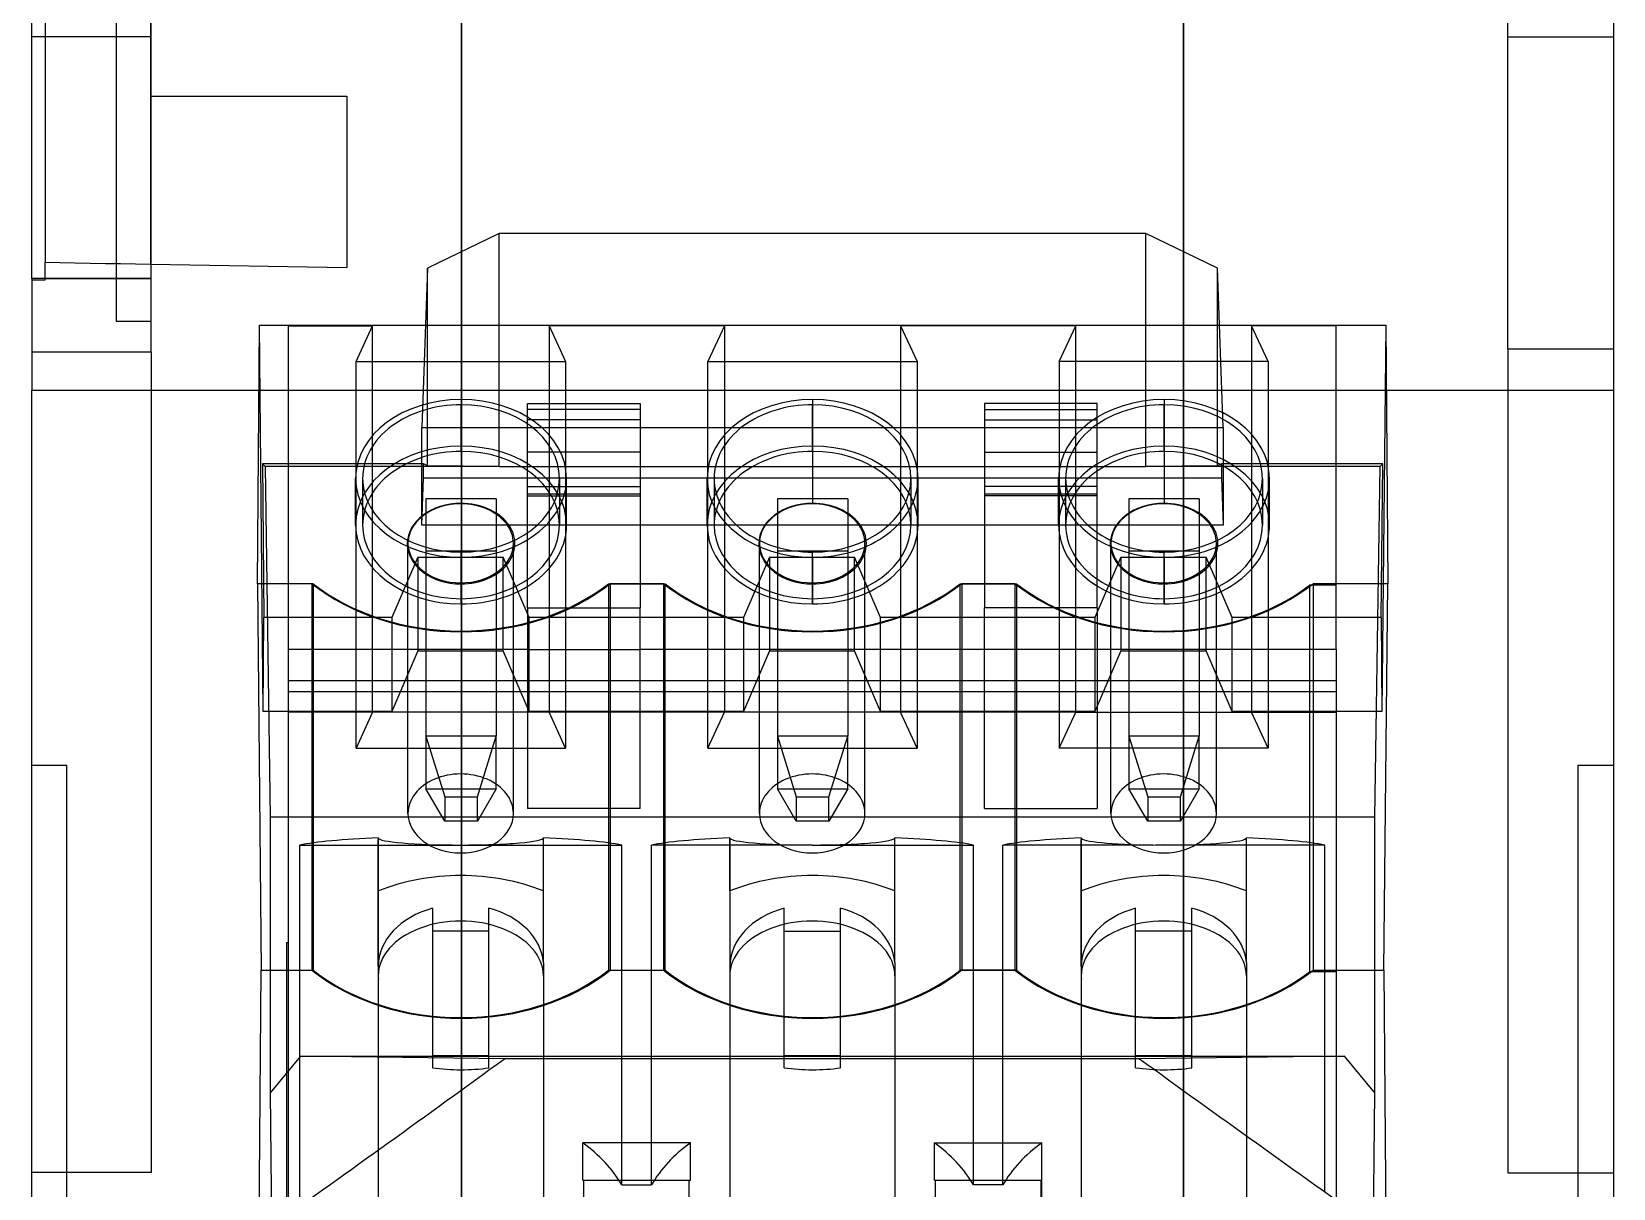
# Model space of a CAD drawing. Header units: millimetres. Extents: x -11 to 5160, y -11 to 2043.
# Drawn here: x 4060.479 to 4064.29, y 1265.555 to 1268.343 of the extents above; entities that cross this region are included whole.
import ezdxf

# ---------------------------------------------------------------- set-up
doc = ezdxf.new("R2010")
doc.units = ezdxf.units.MM
doc.layers.add('MAIN-1', color=7, linetype='Continuous')
doc.layers.add('MAIN-2', color=7, linetype='Continuous')

# ---------------------------------------------------------------- blocks, each defined once
blk = doc.blocks.new('FL1005N 5 PORT SWITCH')
at = {"layer": 'MAIN-1'}
for p, q in [((-0.001, -34.432), (-0.001, 58.894)), ((0.191, -24.013), (0.191, -37.639)), ((22.499, -31.266), (22.499, -39.456)), ((1.691, -32.722), (1.691, -35.275)), ((0.191, -34.432), (-0.001, -34.432)), ((-0.001, -37.871), (-0.001, -34.432)), ((1.691, -35.275), (1.691, -37.666)), ((1.691, -35.275), (4.481, -35.275)), ((4.481, -35.275), (4.481, -37.714)), ((0.191, -37.639), (0.405, -37.643)), ((0.191, -37.888), (0.191, -37.639)), ((0.405, -37.643), (0.619, -37.647)), ((0.619, -37.647), (0.833, -37.651)), ((0.833, -37.651), (1.048, -37.654)), ((1.048, -37.654), (1.262, -37.658)), ((1.262, -37.658), (1.476, -37.662)), ((1.476, -37.662), (1.691, -37.666)), ((1.691, -37.666), (4.481, -37.714)), ((-0.001, -37.871), (-0.001, -37.888)), ((0.191, -37.871), (-0.001, -37.871)), ((-0.001, -37.888), (0.026, -37.888)), ((-0.001, -37.888), (-0.001, -39.456)), ((0.026, -37.888), (0.054, -37.888)), ((0.054, -37.888), (0.081, -37.888)), ((0.081, -37.888), (0.108, -37.888)), ((0.108, -37.888), (0.136, -37.888)), ((0.136, -37.888), (0.163, -37.888)), ((0.163, -37.888), (0.191, -37.888)), ((-0.001, -39.456), (3.213, -39.456)), ((-0.001, -52.637), (-0.001, -39.456)), ((3.213, -39.456), (6.427, -39.456)), ((6.427, -39.456), (9.642, -39.456)), ((9.642, -39.456), (12.856, -39.456)), ((12.856, -39.456), (16.07, -39.456)), ((16.07, -39.456), (19.285, -39.456)), ((19.285, -39.456), (22.499, -39.456)), ((22.499, -39.456), (22.499, -52.637)), ((8.016, -48.971), (6.725, -48.971)), ((9.306, -48.971), (8.016, -48.971)), ((8.395, -50.169), (8.395, -48.971)), ((8.814, -50.169), (8.814, -48.971)), ((10.596, -48.971), (9.306, -48.971)), ((11.886, -48.971), (10.596, -48.971)), ((13.176, -48.971), (11.886, -48.971)), ((14.466, -48.971), (13.176, -48.971)), ((13.397, -50.169), (13.397, -48.971)), ((13.812, -50.169), (13.812, -48.971)), ((15.756, -48.971), (14.466, -48.971)), ((9.37, -50.169), (7.838, -50.169)), ((7.838, -50.699), (7.838, -50.169)), ((9.37, -50.699), (9.37, -50.169)), ((12.84, -50.169), (14.368, -50.169)), ((12.84, -50.699), (12.84, -50.169)), ((14.368, -51.235), (14.368, -50.169)), ((7.838, -50.699), (9.37, -50.699)), ((7.853, -51.235), (7.853, -50.71)), ((9.353, -51.235), (9.353, -50.711)), ((12.84, -50.699), (14.353, -50.699)), ((12.855, -51.235), (12.855, -50.71)), ((14.353, -50.699), (14.353, -51.235))]:
    blk.add_line(p, q, dxfattribs=at)
for centre, major_axis, ratio, start_param, end_param in [((-2.695, 13.646), (109.472, 96.031), 0.376442, -1.83675, -1.807944), ((25.222, 13.646), (110.077, -95.945), 0.3762, -1.335743, -1.306937), ((6.103, -52.047), (2.5, 0), 0.748956, 0.795399, 0.803802), ((11.105, -52.047), (-2.5, 0), 0.748956, -0.803802, -0.79419), ((11.105, -52.047), (-2.5, 0), 0.748956, -2.346194, -2.33779)]:
    blk.add_ellipse(centre, major_axis=major_axis, ratio=ratio, start_param=start_param, end_param=end_param, dxfattribs=at)
at = {"layer": 'MAIN-2'}
for p, q in [((1.199, -3.722), (1.199, -38.478)), ((1.699, -37.872), (1.699, -10.177)), ((6.112, -56.796), (6.112, -15.905)), ((6.113, -15.924), (6.113, -56.796)), ((16.385, -15.905), (16.385, -56.796)), ((16.385, -56.796), (16.385, -15.924)), ((20.999, -35.367), (20.999, -33.617)), ((1.699, -34.432), (0.191, -34.432)), ((20.999, -34.432), (22.499, -34.432)), ((1.691, -35.275), (1.691, -35.275)), ((4.481, -35.275), (4.481, -35.275)), ((20.999, -37.118), (20.999, -35.367)), ((20.999, -38.868), (20.999, -37.118)), ((6.648, -37.231), (5.63, -37.722)), ((6.648, -40.545), (6.648, -37.231)), ((15.85, -37.231), (6.648, -37.231)), ((15.85, -40.545), (15.85, -37.231)), ((16.868, -37.722), (15.85, -37.231)), ((0.191, -37.639), (0.191, -37.639)), ((4.481, -37.714), (4.481, -37.714)), ((5.63, -37.722), (5.55, -39.989)), ((5.63, -40.536), (5.63, -37.722)), ((16.868, -40.536), (16.868, -37.722)), ((16.948, -39.989), (16.868, -37.722)), ((1.699, -37.871), (0.191, -37.871)), ((1.699, -37.872), (0.191, -37.872)), ((1.699, -38.917), (1.699, -37.871)), ((1.199, -38.478), (1.699, -38.478)), ((1.199, -38.478), (1.199, -38.478)), ((1.699, -38.478), (1.699, -38.478)), ((3.209, -42.212), (3.238, -38.531)), ((3.292, -44.031), (3.238, -38.531)), ((3.238, -38.531), (19.26, -38.531)), ((3.653, -38.542), (4.848, -38.542)), ((3.653, -43.148), (3.653, -38.542)), ((4.613, -39.052), (4.848, -38.542)), ((4.848, -44.042), (4.848, -38.542)), ((9.852, -38.542), (7.358, -38.542)), ((7.358, -38.542), (7.358, -44.042)), ((7.358, -38.542), (7.593, -39.052)), ((9.852, -38.542), (9.617, -39.052)), ((9.852, -38.542), (9.852, -44.042)), ((12.358, -38.542), (12.593, -39.052)), ((12.358, -38.542), (12.358, -44.042)), ((14.852, -38.542), (12.358, -38.542)), ((14.617, -39.052), (14.852, -38.542)), ((14.852, -44.042), (14.852, -38.542)), ((18.553, -38.542), (17.352, -38.542)), ((17.352, -38.542), (17.352, -44.042)), ((17.587, -39.052), (17.352, -38.542)), ((18.553, -43.148), (18.553, -38.542)), ((19.26, -38.531), (19.206, -44.031)), ((19.26, -38.531), (19.289, -42.212)), ((1.699, -38.917), (-0.001, -38.917)), ((1.699, -38.917), (1.699, -50.59)), ((20.999, -38.868), (22.499, -38.868)), ((20.999, -38.868), (20.999, -50.595)), ((4.613, -39.052), (7.593, -39.052)), ((4.613, -44.551), (4.613, -39.052)), ((7.593, -39.052), (7.593, -44.551)), ((9.617, -39.052), (12.593, -39.052)), ((9.617, -44.551), (9.617, -39.052)), ((12.593, -39.052), (12.593, -44.551)), ((17.587, -39.052), (14.617, -39.052)), ((14.617, -39.052), (14.617, -44.551)), ((17.587, -39.052), (17.587, -44.551)), ((6.107, -39.591), (6.107, -40.253)), ((11.107, -39.591), (11.107, -40.253)), ((16.107, -39.591), (16.107, -40.253)), ((6.107, -40.328), (6.107, -39.666)), ((7.053, -39.646), (8.653, -39.646)), ((7.053, -40.341), (7.053, -39.646)), ((8.653, -39.732), (7.053, -39.732)), ((8.653, -39.646), (8.653, -40.341)), ((11.107, -40.328), (11.107, -39.666)), ((15.153, -39.646), (13.553, -39.646)), ((13.553, -39.646), (13.553, -40.341)), ((13.553, -39.732), (15.153, -39.732)), ((15.153, -40.341), (15.153, -39.646)), ((16.107, -40.328), (16.107, -39.666)), ((5.55, -39.989), (16.948, -39.989)), ((5.55, -41.38), (5.55, -39.989)), ((8.653, -39.881), (7.053, -39.881)), ((13.553, -39.881), (15.153, -39.881)), ((16.948, -39.989), (16.948, -41.38)), ((6.107, -40.253), (6.107, -40.402)), ((11.107, -40.253), (11.107, -40.402)), ((16.107, -40.253), (16.107, -40.402)), ((6.107, -40.402), (6.107, -40.538)), ((8.653, -40.341), (7.053, -40.341)), ((7.053, -42.555), (7.053, -40.341)), ((8.653, -40.341), (8.653, -42.555)), ((11.107, -40.402), (11.107, -40.538)), ((13.553, -40.341), (15.153, -40.341)), ((13.553, -40.341), (13.553, -42.555)), ((15.153, -42.555), (15.153, -40.341)), ((16.107, -40.402), (16.107, -40.538)), ((3.281, -40.508), (3.302, -42.694)), ((3.281, -40.508), (3.318, -40.545)), ((5.574, -40.508), (3.281, -40.508)), ((3.318, -40.545), (3.393, -45.536)), ((6.648, -40.545), (3.318, -40.545)), ((4.607, -41.377), (4.607, -40.714)), ((4.707, -40.714), (4.707, -41.377)), ((5.55, -41.38), (5.574, -40.706)), ((5.574, -40.706), (5.574, -40.508)), ((5.63, -40.536), (5.574, -40.508)), ((5.574, -40.706), (16.924, -40.706)), ((6.648, -40.545), (5.63, -40.536)), ((6.107, -40.538), (6.107, -40.661)), ((6.107, -40.661), (6.107, -40.815)), ((6.648, -40.545), (15.85, -40.545)), ((7.507, -40.714), (7.507, -41.377)), ((7.607, -41.377), (7.607, -40.714)), ((9.607, -41.377), (9.607, -40.714)), ((9.707, -40.714), (9.707, -41.377)), ((11.107, -40.538), (11.107, -40.661)), ((11.107, -40.661), (11.107, -40.815)), ((12.507, -40.714), (12.507, -41.377)), ((12.607, -41.377), (12.607, -40.714)), ((14.607, -41.377), (14.607, -40.714)), ((14.707, -40.714), (14.707, -41.377)), ((16.868, -40.536), (15.85, -40.545)), ((19.18, -40.545), (15.85, -40.545)), ((16.107, -40.538), (16.107, -40.661)), ((16.107, -40.661), (16.107, -40.815)), ((16.924, -40.508), (16.868, -40.536)), ((19.217, -40.508), (16.924, -40.508)), ((16.924, -40.508), (16.924, -40.706)), ((16.924, -40.706), (16.948, -41.38)), ((17.507, -40.714), (17.507, -41.377)), ((17.607, -41.377), (17.607, -40.714)), ((19.105, -45.536), (19.18, -40.545)), ((19.18, -40.545), (19.217, -40.508)), ((19.196, -42.694), (19.217, -40.508)), ((6.107, -40.815), (6.107, -40.951)), ((7.053, -40.828), (8.653, -40.828)), ((7.053, -40.933), (8.653, -40.933)), ((11.107, -40.815), (11.107, -40.951)), ((15.153, -40.828), (13.553, -40.828)), ((13.553, -40.933), (15.153, -40.933)), ((16.107, -40.815), (16.107, -40.951)), ((6.607, -41.002), (5.607, -41.002)), ((5.607, -41.002), (5.607, -44.382)), ((6.107, -40.951), (6.107, -41.069)), ((6.607, -41.002), (6.607, -44.382)), ((7.053, -40.964), (8.653, -40.964)), ((11.607, -41.002), (10.607, -41.002)), ((10.607, -41.002), (10.607, -44.382)), ((11.107, -40.951), (11.107, -41.069)), ((11.607, -41.002), (11.607, -44.382)), ((15.153, -40.964), (13.553, -40.964)), ((16.607, -41.002), (15.607, -41.002)), ((15.607, -41.002), (15.607, -44.382)), ((16.107, -40.951), (16.107, -41.069)), ((16.607, -41.002), (16.607, -44.382)), ((16.948, -41.38), (5.55, -41.38)), ((5.494, -41.833), (5.124, -42.694)), ((5.352, -45.481), (5.352, -41.638)), ((5.494, -41.833), (6.704, -41.833)), ((5.494, -41.833), (5.494, -43.169)), ((6.607, -41.751), (5.607, -41.751)), ((6.107, -42.425), (6.107, -41.763)), ((6.107, -41.838), (6.107, -42.5)), ((7.074, -42.694), (6.704, -41.833)), ((6.704, -43.169), (6.704, -41.833)), ((6.852, -45.481), (6.852, -41.638)), ((10.494, -41.833), (10.124, -42.694)), ((10.352, -45.481), (10.352, -41.638)), ((10.494, -41.833), (11.704, -41.833)), ((10.494, -41.833), (10.494, -43.169)), ((11.607, -41.751), (10.607, -41.751)), ((11.107, -42.425), (11.107, -41.763)), ((11.107, -41.838), (11.107, -42.5)), ((12.074, -42.694), (11.704, -41.833)), ((11.704, -43.169), (11.704, -41.833)), ((11.852, -45.481), (11.852, -41.638)), ((15.494, -41.833), (15.124, -42.694)), ((15.352, -45.481), (15.352, -41.638)), ((15.494, -41.833), (15.494, -43.169)), ((15.494, -41.833), (16.704, -41.833)), ((16.607, -41.751), (15.607, -41.751)), ((16.107, -42.425), (16.107, -41.763)), ((16.107, -41.838), (16.107, -42.5)), ((17.074, -42.694), (16.704, -41.833)), ((16.704, -43.169), (16.704, -41.833)), ((16.852, -45.481), (16.852, -41.638)), ((3.209, -42.212), (3.263, -47.712)), ((3.986, -42.212), (3.209, -42.212)), ((4.003, -42.212), (3.653, -42.212)), ((3.986, -42.212), (3.986, -47.712)), ((4.003, -42.212), (4.003, -47.712)), ((6.107, -42.256), (6.107, -42.215)), ((6.107, -42.303), (6.107, -42.256)), ((8.203, -42.212), (8.203, -47.712)), ((8.203, -42.212), (9.009, -42.212)), ((8.986, -42.212), (8.228, -42.212)), ((8.228, -42.212), (8.228, -47.712)), ((8.986, -42.212), (8.986, -47.712)), ((9.009, -47.712), (9.009, -42.212)), ((11.107, -42.256), (11.107, -42.215)), ((11.107, -42.303), (11.107, -42.256)), ((13.206, -47.712), (13.206, -42.212)), ((13.206, -42.212), (14.007, -42.212)), ((13.986, -42.212), (13.228, -42.212)), ((13.228, -42.212), (13.228, -47.712)), ((13.986, -42.212), (13.986, -47.712)), ((14.007, -42.212), (14.007, -47.712)), ((16.107, -42.256), (16.107, -42.215)), ((16.107, -42.303), (16.107, -42.256)), ((18.178, -42.235), (18.178, -47.734)), ((18.553, -42.235), (18.178, -42.235)), ((19.289, -42.212), (18.228, -42.212)), ((18.228, -42.212), (18.228, -47.712)), ((19.234, -47.712), (19.289, -42.212)), ((6.107, -42.357), (6.107, -42.303)), ((6.107, -42.401), (6.107, -42.357)), ((6.107, -42.448), (6.107, -42.401)), ((6.107, -42.5), (6.107, -42.448)), ((11.107, -42.357), (11.107, -42.303)), ((11.107, -42.401), (11.107, -42.357)), ((11.107, -42.448), (11.107, -42.401)), ((11.107, -42.5), (11.107, -42.448)), ((16.107, -42.357), (16.107, -42.303)), ((16.107, -42.401), (16.107, -42.357)), ((16.107, -42.448), (16.107, -42.401)), ((16.107, -42.5), (16.107, -42.448)), ((3.292, -44.031), (3.302, -42.694)), ((5.124, -42.694), (3.302, -42.694)), ((5.124, -42.694), (5.124, -44.031)), ((7.053, -42.555), (7.053, -45.409)), ((7.053, -42.555), (8.653, -42.555)), ((10.124, -42.694), (7.074, -42.694)), ((7.074, -44.031), (7.074, -42.694)), ((8.653, -45.409), (8.653, -42.555)), ((10.124, -42.694), (10.124, -44.031)), ((15.124, -42.694), (12.074, -42.694)), ((12.074, -44.031), (12.074, -42.694)), ((15.153, -42.555), (13.553, -42.555)), ((13.553, -45.409), (13.553, -42.555)), ((15.124, -42.694), (15.124, -44.031)), ((15.153, -42.555), (15.153, -45.409)), ((19.196, -42.694), (17.074, -42.694)), ((17.074, -44.031), (17.074, -42.694)), ((19.196, -42.694), (19.206, -44.031)), ((7.053, -43.148), (3.653, -43.148)), ((3.653, -51.184), (3.653, -43.148)), ((5.494, -43.169), (5.124, -44.031)), ((5.494, -43.169), (6.704, -43.169)), ((7.074, -44.031), (6.704, -43.169)), ((7.053, -43.148), (8.653, -43.148)), ((13.553, -43.148), (8.653, -43.148)), ((10.494, -43.169), (10.124, -44.031)), ((10.494, -43.169), (11.704, -43.169)), ((12.074, -44.031), (11.704, -43.169)), ((15.153, -43.148), (13.553, -43.148)), ((15.494, -43.169), (15.124, -44.031)), ((18.553, -43.148), (15.153, -43.148)), ((15.494, -43.169), (16.704, -43.169)), ((17.074, -44.031), (16.704, -43.169)), ((18.553, -43.148), (18.553, -50.978)), ((18.553, -43.594), (3.653, -43.594)), ((3.653, -43.747), (18.553, -43.747)), ((5.124, -44.031), (3.292, -44.031)), ((4.848, -44.042), (3.653, -44.042)), ((4.848, -44.042), (4.613, -44.551)), ((7.358, -44.042), (4.848, -44.042)), ((10.124, -44.031), (7.074, -44.031)), ((9.852, -44.042), (7.358, -44.042)), ((7.593, -44.551), (7.358, -44.042)), ((9.617, -44.551), (9.852, -44.042)), ((12.358, -44.042), (9.852, -44.042)), ((15.124, -44.031), (12.074, -44.031)), ((12.593, -44.551), (12.358, -44.042)), ((14.852, -44.042), (12.358, -44.042)), ((14.617, -44.551), (14.852, -44.042)), ((14.852, -44.042), (17.352, -44.042)), ((19.206, -44.031), (17.074, -44.031)), ((17.587, -44.551), (17.352, -44.042)), ((17.352, -44.042), (18.553, -44.042)), ((5.607, -44.382), (5.607, -45.131)), ((5.607, -44.382), (5.875, -45.245)), ((6.607, -44.382), (5.607, -44.382)), ((6.339, -45.245), (6.607, -44.382)), ((6.607, -45.131), (6.607, -44.382)), ((10.607, -44.382), (10.875, -45.245)), ((10.607, -44.382), (10.607, -45.131)), ((11.607, -44.382), (10.607, -44.382)), ((11.339, -45.245), (11.607, -44.382)), ((11.607, -45.131), (11.607, -44.382)), ((16.607, -44.382), (15.607, -44.382)), ((15.607, -44.382), (15.607, -45.131)), ((15.607, -44.382), (15.875, -45.245)), ((16.339, -45.245), (16.607, -44.382)), ((16.607, -45.131), (16.607, -44.382)), ((4.613, -44.551), (7.593, -44.551)), ((9.617, -44.551), (12.593, -44.551)), ((17.587, -44.551), (14.617, -44.551)), ((-0.001, -44.796), (0.07, -44.796)), ((-0.001, -44.796), (-0.001, -44.796)), ((-0.001, -44.796), (-0.001, -44.796)), ((-0.001, -44.796), (-0.001, -44.796)), ((-0.001, -44.796), (-0.001, -44.796)), ((-0.001, -44.796), (-0.001, -44.796)), ((-0.001, -44.796), (-0.001, -44.796)), ((-0.001, -44.796), (-0.001, -44.796)), ((-0.001, -44.796), (-0.001, -44.796)), ((-0.001, -44.796), (-0.001, -44.796)), ((0.07, -44.796), (0.142, -44.796)), ((0.142, -44.796), (0.213, -44.796)), ((0.213, -44.796), (0.285, -44.796)), ((0.285, -44.796), (0.356, -44.796)), ((0.356, -44.796), (0.427, -44.796)), ((0.427, -44.796), (0.499, -44.796)), ((0.499, -54.796), (0.499, -44.796)), ((0.499, -44.796), (0.499, -44.796)), ((0.499, -54.796), (0.499, -44.796)), ((0.499, -44.796), (0.499, -44.796)), ((0.499, -44.796), (0.499, -44.796)), ((0.499, -44.796), (0.499, -44.796)), ((0.499, -44.796), (0.499, -44.796)), ((0.499, -44.796), (0.499, -44.796)), ((0.499, -44.796), (0.499, -44.796)), ((0.499, -44.796), (0.499, -44.796)), ((0.499, -54.796), (0.499, -44.796)), ((0.499, -44.796), (0.499, -44.796)), ((21.999, -44.796), (21.999, -44.796)), ((21.999, -44.796), (21.999, -44.796)), ((21.999, -44.796), (21.999, -44.796)), ((21.999, -54.796), (21.999, -44.796)), ((21.999, -44.796), (21.999, -44.796)), ((21.999, -44.796), (21.999, -44.796)), ((21.999, -54.796), (21.999, -44.796)), ((21.999, -44.796), (22.07, -44.796)), ((21.999, -44.796), (21.999, -44.796)), ((21.999, -54.796), (21.999, -44.796)), ((21.999, -44.796), (21.999, -44.796)), ((21.999, -44.796), (21.999, -44.796)), ((21.999, -44.796), (21.999, -44.796)), ((22.07, -44.796), (22.142, -44.796)), ((22.142, -44.796), (22.213, -44.796)), ((22.213, -44.796), (22.285, -44.796)), ((22.285, -44.796), (22.356, -44.796)), ((22.356, -44.796), (22.427, -44.796)), ((22.427, -44.796), (22.499, -44.796)), ((22.499, -44.796), (22.499, -44.796)), ((22.499, -44.796), (22.499, -44.796)), ((22.499, -44.796), (22.499, -44.796)), ((22.499, -44.796), (22.499, -44.796)), ((22.499, -44.796), (22.499, -44.796)), ((22.499, -44.796), (22.499, -44.796)), ((22.499, -44.796), (22.499, -44.796)), ((22.499, -44.796), (22.499, -44.796)), ((22.499, -44.796), (22.499, -44.796)), ((5.607, -45.131), (6.607, -45.131)), ((5.875, -45.593), (5.607, -45.131)), ((6.607, -45.131), (6.339, -45.593)), ((10.607, -45.131), (11.607, -45.131)), ((10.875, -45.593), (10.607, -45.131)), ((11.607, -45.131), (11.339, -45.593)), ((15.607, -45.131), (16.607, -45.131)), ((15.875, -45.593), (15.607, -45.131)), ((16.607, -45.131), (16.339, -45.593)), ((5.875, -45.245), (6.339, -45.245)), ((5.875, -45.245), (5.875, -45.593)), ((6.339, -45.593), (6.339, -45.245)), ((8.653, -45.409), (7.053, -45.409)), ((10.875, -45.245), (11.339, -45.245)), ((10.875, -45.245), (10.875, -45.593)), ((11.339, -45.593), (11.339, -45.245)), ((13.553, -45.409), (15.153, -45.409)), ((15.875, -45.245), (16.339, -45.245)), ((15.875, -45.245), (15.875, -45.593)), ((16.339, -45.593), (16.339, -45.245)), ((19.105, -45.536), (3.393, -45.536)), ((3.393, -45.536), (3.393, -49.455)), ((6.339, -45.593), (5.875, -45.593)), ((11.339, -45.593), (10.875, -45.593)), ((16.339, -45.593), (15.875, -45.593)), ((19.105, -49.455), (19.105, -45.536)), ((4.928, -45.829), (4.928, -47.792)), ((4.929, -45.826), (4.929, -45.83)), ((4.929, -45.83), (4.929, -45.834)), ((4.929, -45.834), (4.929, -45.837)), ((4.929, -45.837), (4.929, -45.841)), ((4.929, -45.841), (4.93, -45.845)), ((4.93, -45.845), (4.93, -45.848)), ((4.93, -45.848), (4.93, -45.852)), ((4.93, -46.583), (4.93, -45.852)), ((7.278, -46.584), (7.278, -45.827)), ((9.928, -45.829), (9.928, -47.792)), ((9.929, -45.83), (9.929, -45.827)), ((9.929, -45.834), (9.929, -45.83)), ((9.929, -45.838), (9.929, -45.834)), ((9.929, -45.842), (9.929, -45.838)), ((9.93, -45.845), (9.929, -45.842)), ((9.93, -45.849), (9.93, -45.845)), ((9.93, -45.853), (9.93, -45.849)), ((9.93, -46.584), (9.93, -45.853)), ((12.278, -46.583), (12.278, -45.826)), ((14.928, -45.829), (14.928, -47.792)), ((14.929, -45.826), (14.929, -45.83)), ((14.929, -45.83), (14.929, -45.834)), ((14.929, -45.834), (14.929, -45.837)), ((14.929, -45.837), (14.929, -45.841)), ((14.929, -45.841), (14.93, -45.845)), ((14.93, -45.845), (14.93, -45.848)), ((14.93, -45.848), (14.93, -45.852)), ((14.93, -46.583), (14.93, -45.852)), ((17.278, -46.584), (17.278, -45.827)), ((3.812, -51.07), (3.812, -45.931)), ((3.812, -45.931), (6.103, -45.931)), ((6.103, -45.931), (8.395, -45.931)), ((8.395, -48.971), (8.395, -45.931)), ((8.814, -48.971), (8.814, -45.931)), ((11.103, -45.931), (8.814, -45.931)), ((11.103, -45.931), (13.397, -45.931)), ((13.397, -48.971), (13.397, -45.931)), ((13.812, -48.971), (13.812, -45.931)), ((15.948, -45.931), (13.812, -45.931)), ((15.948, -45.93), (15.948, -45.937)), ((18.395, -45.931), (16.103, -45.931)), ((18.395, -50.865), (18.395, -45.931)), ((4.93, -47.656), (4.93, -46.583)), ((7.278, -47.603), (7.278, -46.584)), ((9.93, -46.584), (9.93, -47.656)), ((12.278, -47.603), (12.278, -46.583)), ((14.93, -47.656), (14.93, -46.583)), ((17.278, -47.603), (17.278, -46.584)), ((5.703, -49.1), (5.703, -46.829)), ((6.503, -49.101), (6.503, -46.828)), ((10.703, -49.1), (10.703, -46.829)), ((11.503, -49.101), (11.503, -46.828)), ((15.703, -49.1), (15.703, -46.829)), ((16.503, -49.101), (16.503, -46.828)), ((6.503, -47.154), (5.703, -47.154)), ((10.703, -47.154), (11.503, -47.154)), ((16.503, -47.154), (15.703, -47.154)), ((3.623, -47.316), (3.623, -51.205)), ((3.623, -47.316), (3.653, -47.316)), ((4.93, -47.656), (4.93, -53.057)), ((7.278, -47.603), (7.278, -53.003)), ((9.93, -47.656), (9.93, -53.057)), ((12.278, -47.603), (12.278, -53.003)), ((14.93, -47.656), (14.93, -53.057)), ((17.278, -47.603), (17.278, -53.003)), ((3.223, -52.911), (3.263, -47.712)), ((3.263, -47.712), (3.986, -47.712)), ((3.653, -47.712), (4.003, -47.712)), ((8.203, -47.712), (9.009, -47.712)), ((8.228, -47.712), (8.986, -47.712)), ((14.007, -47.712), (13.206, -47.712)), ((13.228, -47.712), (13.986, -47.712)), ((18.553, -47.734), (18.178, -47.734)), ((18.228, -47.712), (19.234, -47.712)), ((19.234, -47.712), (19.274, -52.911)), ((3.821, -48.936), (3.393, -49.455)), ((6.725, -48.971), (3.821, -48.936)), ((3.821, -48.936), (18.674, -48.936)), ((6.503, -48.928), (5.703, -48.928)), ((11.503, -48.928), (10.703, -48.928)), ((16.503, -48.928), (15.703, -48.928)), ((18.674, -48.936), (15.756, -48.971)), ((19.105, -49.455), (18.674, -48.936)), ((3.393, -49.455), (3.412, -51.355)), ((19.086, -51.355), (19.105, -49.455)), ((8.395, -50.768), (8.395, -50.169)), ((8.814, -50.768), (8.814, -50.169)), ((13.397, -50.768), (13.397, -50.169)), ((13.812, -50.768), (13.812, -50.169)), ((-0.001, -50.59), (-0.001, -50.59)), ((1.699, -50.59), (-0.001, -50.59)), ((1.699, -50.59), (1.699, -50.59)), ((20.999, -50.595), (20.999, -50.595)), ((20.999, -50.595), (22.499, -50.595)), ((22.499, -50.595), (22.499, -50.595)), ((8.395, -50.768), (8.814, -50.768)), ((13.812, -50.768), (13.397, -50.768))]:
    blk.add_line(p, q, dxfattribs=at)
for centre, major_axis, ratio, start_param, end_param in [((6.107, -40.714), (-1.5, 0), 0.748956, -1.570796, 0), ((6.107, -40.714), (-1.5, 0), 0.748956, 3.141593, 4.712389), ((11.107, -40.714), (-1.5, 0), 0.748956, -1.570796, 0), ((11.107, -40.714), (-1.5, 0), 0.748956, 3.141593, 4.712389), ((16.107, -40.714), (-1.5, 0), 0.748956, -1.570796, 0), ((16.107, -40.714), (-1.5, 0), 0.748956, 3.141593, 4.712389), ((6.107, -40.714), (1.4, 0), 0.748956, 1.570796, 3.141593), ((6.107, -40.714), (1.4, 0), 0.748956, 0, 1.570796), ((11.107, -40.714), (1.4, 0), 0.748956, 1.570796, 3.141593), ((11.107, -40.714), (1.4, 0), 0.748956, 0, 1.570796), ((16.107, -40.714), (1.4, 0), 0.748956, 1.570796, 3.141593), ((16.107, -40.714), (1.4, 0), 0.748956, 0, 1.570796), ((6.107, -41.377), (-1.5, 0), 0.748956, -1.570796, 0), ((6.107, -41.377), (-1.5, 0), 0.748956, 3.141593, 4.712389), ((11.107, -41.377), (-1.5, 0), 0.748956, -1.570796, 0), ((11.107, -41.377), (-1.5, 0), 0.748956, 3.141593, 4.712389), ((16.107, -41.377), (-1.5, 0), 0.748956, -1.570796, 0), ((16.107, -41.377), (-1.5, 0), 0.748956, 3.141593, 4.712389), ((6.107, -41.377), (1.4, 0), 0.748956, 1.570796, 3.141593), ((6.107, -41.377), (1.4, 0), 0.748956, 0, 1.570796), ((11.107, -41.377), (1.4, 0), 0.748956, 1.570796, 3.141593), ((11.107, -41.377), (1.4, 0), 0.748956, 0, 1.570796), ((16.107, -41.377), (1.4, 0), 0.748956, 1.570796, 3.141593), ((16.107, -41.377), (1.4, 0), 0.748956, 0, 1.570796), ((6.107, -40.714), (-1.5, 0), 0.748956, 0, 1.570796), ((6.107, -40.714), (1.4, 0), 0.748956, 3.141593, 4.712389), ((6.107, -40.714), (1.4, 0), 0.748956, -1.570796, 0), ((6.107, -40.714), (-1.5, 0), 0.748956, 1.570796, 3.141593), ((11.107, -40.714), (-1.5, 0), 0.748956, 0, 1.570796), ((11.107, -40.714), (1.4, 0), 0.748956, -3.141593, -1.570796), ((11.107, -40.714), (1.4, 0), 0.748956, -1.570796, 0), ((11.107, -40.714), (-1.5, 0), 0.748956, 1.570796, 3.141593), ((16.107, -40.714), (-1.5, 0), 0.748956, 0, 1.570796), ((16.107, -40.714), (1.4, 0), 0.748956, -3.141593, -1.570796), ((16.107, -40.714), (1.4, 0), 0.748956, -1.570796, 0), ((16.107, -40.714), (-1.5, 0), 0.748956, 1.570796, 3.141593), ((6.107, -41.642), (-0.765, 0), 0.748956, -1.570796, 1.570796), ((6.102, -41.638), (0.75, 0), 0.748956, 0, 3.141593), ((6.107, -41.642), (-0.765, 0), 0.748956, 1.570796, 4.712389), ((11.107, -41.642), (-0.765, 0), 0.748956, -1.570796, 1.570796), ((11.102, -41.638), (0.75, 0), 0.748956, 0, 3.141593), ((11.107, -41.642), (-0.765, 0), 0.748956, 1.570796, 4.712389), ((16.107, -41.642), (-0.765, 0), 0.748956, -1.570796, 1.570796), ((16.102, -41.638), (0.75, 0), 0.748956, 0, 3.141593), ((16.107, -41.642), (-0.765, 0), 0.748956, 1.570796, 4.712389), ((6.107, -41.377), (-1.5, 0), 0.748956, 0, 1.570796), ((6.107, -41.377), (1.4, 0), 0.748956, 3.141593, 4.712389), ((6.107, -41.377), (1.4, 0), 0.748956, -1.570796, 0), ((6.107, -41.377), (-1.5, 0), 0.748956, 1.570796, 3.141593), ((11.107, -41.377), (-1.5, 0), 0.748956, 0, 1.570796), ((11.107, -41.377), (1.4, 0), 0.748956, 3.141593, 4.712389), ((11.107, -41.377), (1.4, 0), 0.748956, -1.570796, 0), ((11.107, -41.377), (-1.5, 0), 0.748956, 1.570796, 3.141593), ((16.107, -41.377), (-1.5, 0), 0.748956, 0, 1.570796), ((16.107, -41.377), (1.4, 0), 0.748956, -3.141593, -1.570796), ((16.107, -41.377), (1.4, 0), 0.748956, -1.570796, 0), ((16.107, -41.377), (-1.5, 0), 0.748956, 1.570796, 3.141593), ((6.102, -41.638), (0.75, 0), 0.748956, 3.141593, 6.283185), ((11.102, -41.638), (0.75, 0), 0.748956, 3.141593, 6.283185), ((16.102, -41.638), (0.75, 0), 0.748956, 3.141593, 6.283185), ((6.107, -40.714), (-2.915, 0), 0.748956, 0.756112, 2.38548), ((6.103, -40.714), (-2.9, 0), 0.748956, 0.761013, 2.38058), ((11.107, -40.714), (-2.915, 0), 0.748956, 0.756112, 2.38548), ((11.107, -40.714), (2.899, 0), 0.748956, -2.380237, -0.761356), ((16.107, -40.714), (-2.915, 0), 0.748956, 0.756112, 2.38548), ((16.107, -40.714), (-2.9, 0), 0.748956, 0.761013, 2.366195), ((6.102, -45.481), (0.75, 0), 0.748956, 0, 3.141593), ((11.102, -45.481), (0.75, 0), 0.748956, 0, 3.141593), ((16.102, -45.481), (0.75, 0), 0.748956, 0, 3.141593), ((6.102, -45.481), (0.75, 0), 0.748956, 3.141593, 6.283185), ((11.102, -45.481), (0.75, 0), 0.748956, 3.141593, 6.283185), ((16.102, -45.481), (0.75, 0), 0.748956, 3.141593, 6.283185), ((6.103, -46.017), (-2.5, 0), 0.086336, -1.081702, -0.411517), ((6.103, -45.829), (-1.175, 0), 0.086336, -0.027149, 0), ((6.103, -45.829), (-1.175, 0), 0.086336, 0, 1.570796), ((6.103, -45.829), (-1.175, 0), 0.086336, 1.570796, 3.141593), ((6.103, -46.017), (-2.5, 0), 0.086336, -2.730076, -2.060087), ((11.105, -46.017), (-2.5, 0), 0.086336, -1.08071, -0.411517), ((11.103, -45.829), (-1.175, 0), 0.086336, -0.026157, 0), ((11.103, -45.829), (-1.175, 0), 0.086336, 0, 1.570796), ((11.103, -45.829), (-1.175, 0), 0.086336, 1.570796, 3.141593), ((11.105, -46.017), (-2.5, 0), 0.086336, -2.730076, -2.05911), ((16.103, -46.017), (2.5, 0), 0.086336, 2.059891, 2.730076), ((16.103, -45.829), (1.175, 0), 0.086336, 3.114443, 3.141593), ((16.103, -45.829), (1.175, 0), 0.086336, -3.141593, -1.703097), ((16.103, -45.829), (1.175, 0), 0.086336, -1.570796, 0), ((16.103, -46.017), (2.5, 0), 0.086336, 0.411517, 1.081506), ((16.103, -46.709), (-1.175, 0), 0.66262, -1.570796, -1.438496), ((6.103, -48.237), (2.5, 0), 0.748956, 1.570796, 2.05911), ((6.103, -48.237), (2.5, 0), 0.748956, 1.081506, 1.570796), ((11.105, -48.237), (2.5, 0), 0.748956, 1.570796, 2.060087), ((11.105, -48.237), (2.5, 0), 0.748956, 1.082483, 1.570796), ((16.103, -48.237), (2.5, 0), 0.748956, 1.570796, 2.05911), ((16.103, -48.237), (2.5, 0), 0.748956, 1.081506, 1.570796), ((6.103, -47.792), (-1.175, 0), 0.66262, -3.141593, 0), ((6.105, -47.656), (-1.175, 0), 0.748956, -1.221474, 0), ((6.105, -47.656), (-1.175, 0), 0.748956, -3.080995, -1.916214), ((11.103, -47.792), (-1.175, 0), 0.66262, -3.141593, 0), ((11.105, -47.656), (-1.175, 0), 0.748956, -1.221474, 0), ((11.105, -47.656), (-1.175, 0), 0.748956, -3.080995, -1.916214), ((16.103, -47.792), (-1.175, 0), 0.66262, -3.141593, 0), ((16.105, -47.656), (-1.175, 0), 0.748956, -1.221474, 0), ((16.105, -47.656), (-1.175, 0), 0.748956, -3.080995, -1.916214), ((6.107, -46.214), (-2.915, 0), 0.748956, 0.756112, 2.38548), ((6.103, -46.214), (-2.9, 0), 0.748956, 0.761013, 2.38058), ((6.103, -47.792), (-1.175, 0), 0.66262, 0, 0.060597), ((11.107, -46.214), (-2.915, 0), 0.748956, 0.756112, 2.38548), ((11.107, -46.214), (2.899, 0), 0.748956, -2.380237, -0.761356), ((11.103, -47.792), (-1.175, 0), 0.66262, 0, 0.060597), ((16.107, -46.214), (-2.915, 0), 0.748956, 0.756112, 2.38548), ((16.107, -46.214), (-2.9, 0), 0.748956, 0.761013, 2.366195), ((16.103, -47.792), (-1.175, 0), 0.66262, 0, 0.060597), ((6.105, -48.66), (-1.175, 0), 0.398736, 1.221474, 1.916214), ((11.105, -48.66), (-1.175, 0), 0.398736, 1.221474, 1.916214), ((16.105, -48.66), (-1.175, 0), 0.398736, 1.221474, 1.916214), ((6.103, -51.517), (2.5, 0), 0.748956, 0.411517, 0.803802), ((11.105, -51.517), (2.5, 0), 0.748956, 2.33779, 2.730076), ((11.105, -51.517), (2.5, 0), 0.748956, 0.411517, 0.803802), ((16.103, -51.517), (2.5, 0), 0.748956, 2.33779, 2.730076)]:
    blk.add_ellipse(centre, major_axis=major_axis, ratio=ratio, start_param=start_param, end_param=end_param, dxfattribs=at)
blk = doc.blocks.new('*U224')
blk.add_blockref('FL1005N 5 PORT SWITCH', (410.585, 287.128))

msp = doc.modelspace()

# ---------------------------------------------------------------- block references
at = {"xscale": 0.1693510201669083, "yscale": 0.1693510201669083, "zscale": 0.1693510201669083}
msp.add_blockref('*U224', (3990.9468, 1225.5354), dxfattribs=at)

doc.saveas('drawing.dxf')
